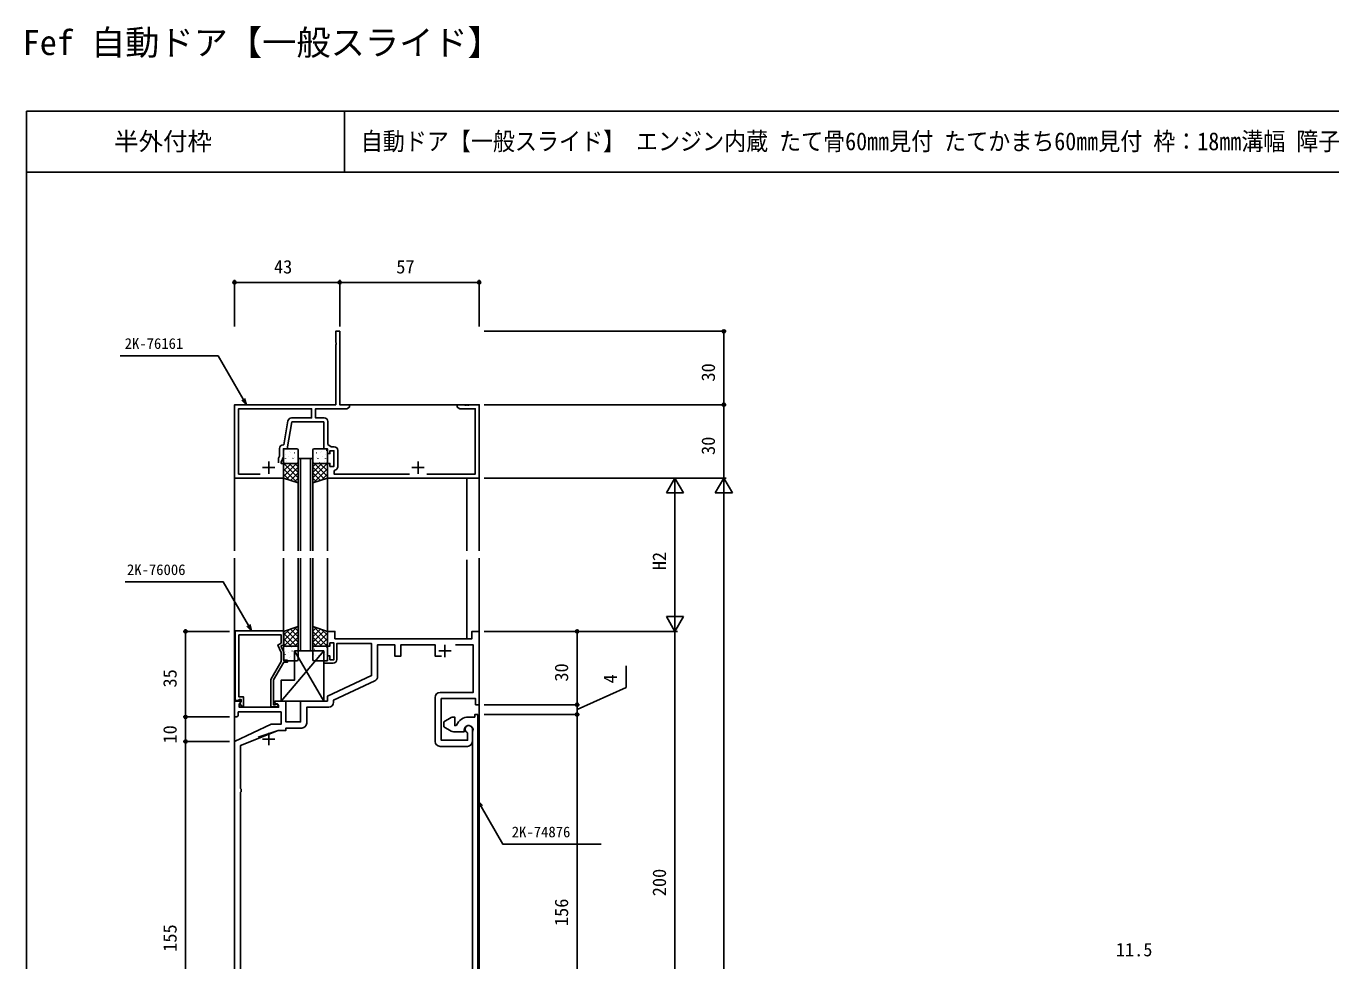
# Model space of a CAD drawing. Units: millimetres, scale not verified. Extents: x -437 to 438, y -681 to 679.
# Drawn here: x -437 to 96, y 296 to 679 of the extents above; entities that cross this region are included whole.
import ezdxf
from ezdxf.enums import TextEntityAlignment as Align

# ---------------------------------------------------------------- set-up
doc = ezdxf.new("R2010")
doc.units = ezdxf.units.MM
doc.header["$LTSCALE"] = 4
for name, color, linetype in [('0-1_USER1', 3, 'Continuous'), ('0-2_YKK_11', 7, 'Continuous'), ('0-3_YKK_12', 2, 'Continuous'), ('0-4_YKK_13', 4, 'Continuous'), ('0-6_YKK_D', 6, 'Continuous'), ('0-7_YKK_ZWAK', 7, 'Continuous')]:
    doc.layers.add(name, color=color, linetype=linetype)
doc.styles.add('ＭＳ ゴシック', font='')
doc.styles.get('ＭＳ ゴシック').set_extended_font_data('MS Gothic')

msp = doc.modelspace()

# ---------------------------------------------------------------- linework, layer by layer
at = {"layer": '0-2_YKK_11'}
for p, q in [((-309.47, 505.13), (-309.47, 498.47)), ((-335.2, 498.1), (-340.2, 498.1)), ((-337.7, 495.6), (-337.7, 500.6)), ((-274.2, 498.1), (-279.2, 498.1)), ((-276.7, 495.6), (-276.7, 500.6)), ((-268.2, 423.147), (-263.2, 423.147)), ((-265.7, 425.647), (-265.7, 420.647)), ((-269.7, 386.147), (-269.7, 404.147)), ((-337.7, 389.647), (-337.7, 384.647)), ((-254.5, 391.147), (-254.5, 386.147)), ((-340.2, 387.147), (-335.2, 387.147)), ((-256.5, 384.147), (-267.7, 384.147))]:
    msp.add_line(p, q, dxfattribs=at)
for points in [[(-310.33, 548.342), (-310.21, 548.525), (-310.21, 549.075), (-310.33, 549.258), (-310.33, 553.8), (-308.7, 553.8), (-308.7, 523.8), (-304.7, 523.8), (-304.7, 522.8), (-305.791, 522.17), (-318.57, 522.17), (-318.57, 518.43), (-315.07, 518.43)], [(-273.164, 495.43), (-253.33, 495.43), (-253.33, 522.17), (-259.609, 522.17), (-260.7, 522.8), (-260.7, 523.8), (-257.658, 523.8), (-257.475, 523.68), (-256.925, 523.68), (-256.742, 523.8), (-256.658, 523.8), (-256.475, 523.68), (-255.925, 523.68), (-255.742, 523.8), (-251.7, 523.8), (-251.7, 493.8), (-313.7, 493.8), (-313.7, 499.8), (-312.7, 499.8), (-312.7, 498.6), (-311.1, 498.6), (-311.1, 505), (-312.7, 505), (-312.7, 503.8), (-313.7, 503.8), (-313.7, 505.8), (-315.2, 505.8), (-315.2, 516.8), (-328.26, 516.8), (-330.2, 505.8), (-331.7, 505.8), (-331.7, 502.445), (-332.7, 500.3), (-332.7, 499.8), (-331.7, 499.8), (-331.7, 493.8), (-351.7, 493.8), (-351.7, 523.8), (-310.33, 523.8), (-310.33, 548.342)], [(-341.236, 495.43), (-350.07, 495.43), (-350.07, 522.17), (-320.2, 522.17), (-320.2, 518.43), (-328.369, 518.43)], [(-329.847, 517.19), (-331.568, 507.43), (-331.83, 507.43)], [(-313.57, 516.93), (-313.57, 507.6), (-312.185, 506.63), (-310.97, 506.63)], [(-333.33, 505.93), (-333.33, 502.806), (-333.7, 502.012), (-333.7, 500.1)], [(-310.745, 496.987), (-311, 496.69), (-311, 495.43), (-280.236, 495.43)], [(-351.5, 431.347), (-351.5, 402.847), (-350.17, 402.847), (-349.87, 403.147), (-349.67, 403.347), (-349, 403.347), (-349, 402.421), (-349.574, 401.847), (-348.823, 400.547), (-348, 400.547), (-348, 404.347), (-349.87, 404.347), (-349.87, 415.389), (-349.99, 415.572), (-349.99, 416.122), (-349.87, 416.306), (-349.87, 416.389), (-349.99, 416.572), (-349.99, 417.122), (-349.87, 417.306), (-349.87, 429.717), (-332.6, 429.717), (-332.6, 426.347), (-334.02, 425.527), (-332.6, 422.481), (-332.6, 418.815), (-336.8, 411.541), (-336.8, 400.347), (-334.4, 400.347)], [(-334.899, 401.281), (-335.148, 401.147), (-335.8, 401.147), (-335.8, 411.273), (-331.6, 418.547), (-330.1, 418.547), (-330.1, 419.347), (-331.6, 419.347), (-331.6, 422.703), (-332.6, 424.847), (-332.6, 425.347), (-331.6, 425.347), (-331.6, 431.347), (-351.5, 431.347)], [(-251.7, 401.147), (-251.7, 431.147), (-254.7, 431.147), (-254.7, 428.147), (-310.7, 428.147), (-310.7, 431.147), (-313.7, 431.147), (-313.7, 425.147), (-312.7, 425.147), (-312.7, 426.447), (-311.1, 426.447), (-311.1, 419.547), (-312.7, 419.547), (-312.7, 421.147), (-313.7, 421.147), (-313.7, 419.147), (-315.2, 419.147), (-315.2, 418.147), (-311.4, 418.147)], [(-309.9, 419.647), (-309.9, 426.147), (-295.7, 426.147), (-295.7, 413.041), (-313.7, 404.647), (-313.7, 402.647), (-324.7, 402.647), (-324.7, 394.147), (-330.7, 394.147), (-330.7, 402.647), (-335.2, 402.647), (-335.2, 401.847), (-333.7, 400.981), (-333.7, 400.147), (-349.77, 400.147), (-349.77, 401.553), (-349.19, 402.133), (-349.4, 402.647), (-351.7, 402.647), (-351.7, 396.147), (-350.7, 396.147), (-350.2, 396.647), (-350.2, 398.217), (-332.7, 398.217), (-332.7, 393.147), (-336.688, 393.147), (-351.7, 386.147), (-351.7, 231.147)], [(-293.2, 412.722), (-293.2, 425.647), (-286.2, 425.647), (-286.2, 421.047), (-283.7, 421.047), (-283.7, 425.647), (-269.7, 425.647), (-269.7, 421.047), (-267.15, 421.047)], [(-267.7, 406.147), (-254.2, 406.147), (-254.2, 425.647), (-261.351, 425.647)], [(-311.2, 402.147), (-311.2, 403.055), (-294.355, 410.91)], [(-322.2, 393.647), (-322.2, 400.147), (-313.2, 400.147)], [(-251.7, 401.147), (-253.2, 401.147), (-253.2, 403.647), (-267.2, 403.647), (-267.2, 386.647), (-256.43, 386.647), (-256.43, 389.502), (-256.608, 389.776)], [(-263.201, 390.412), (-266.201, 392.144), (-266.201, 394.144), (-263.201, 395.876)], [(-262.201, 396.144), (-261.701, 396.144), (-261.701, 392.644), (-261.192, 392.644), (-260.914, 392.831)], [(-252.201, 397.144), (-252.201, 231.144), (-256.201, 231.144), (-256.201, 234.644), (-255.401, 234.644), (-255.201, 232.644), (-254.131, 232.644), (-254.131, 240.144), (-255.201, 240.144), (-255.401, 238.144), (-256.201, 238.144), (-256.201, 241.144), (-254.401, 241.144), (-254.401, 385.89), (-254.441, 386.04), (-254.446, 386.049), (-254.456, 386.066), (-254.461, 386.074), (-254.501, 386.224), (-254.501, 389.762), (-254.458, 389.917)], [(-256.001, 396.144), (-253.501, 396.144), (-253.501, 397.144), (-252.201, 397.144)], [(-334.03, 235.258), (-333.63, 234.768), (-333.63, 233.647), (-349.2, 233.647), (-349.2, 265.354), (-348.938, 265.651), (-348.938, 266.643), (-349.2, 266.941), (-349.2, 275.354), (-348.938, 275.651), (-348.938, 276.643), (-349.2, 276.941), (-349.2, 365.354), (-348.938, 365.651), (-348.938, 366.643), (-349.2, 366.941), (-349.2, 384.555), (-333.839, 390.647), (-341.999, 387.912)], [(-333.839, 390.647), (-330.7, 390.647), (-330.7, 391.647), (-324.2, 391.647)], [(-257.801, 390.844), (-257.801, 390.144), (-262.201, 390.144)]]:
    msp.add_lwpolyline(points, dxfattribs=at)
for centre, radius, start, end in [((-328.369, 516.93), 1.5, 90.00001, 169.99999), ((-315.07, 516.93), 1.5, 0.00001, 89.99999), ((-331.83, 505.93), 1.5, 90.00001, 179.99999), ((-310.97, 505.13), 1.5, 0.00001, 89.99999), ((-310.97, 498.47), 1.5, 278.62693, 360), ((-311.4, 419.647), 1.5, 270.00001, 359.99999), ((-295.2, 412.722), 2, 295, 0), ((-267.7, 404.147), 2, 90.00001, 179.99999), ((-334.4, 400.947), 0.6, 270.00003, 146.25104), ((-313.2, 402.147), 2, 270.00001, 359.99999), ((-262.201, 394.144), 2, 89.99998, 120), ((-256.001, 390.844), 5.3, 89.99999, 157.9757), ((-324.2, 393.647), 2, 270.00001, 359.99999), ((-262.201, 392.144), 2, 240, 270.00002), ((-256.001, 390.844), 1.8, 328.99728, 179.99999), ((-256, 391.147), 1.5, 0.00002, 246.07405), ((-267.7, 386.147), 2, 180.00001, 269.99999), ((-256.5, 386.147), 2, 270.00001, 359.99999)]:
    msp.add_arc(centre, radius, start, end, dxfattribs=at)
at = {"layer": '0-3_YKK_12'}
for p, q in [((-351.7, 523.8), (-351.7, 464.074)), ((-308.4, 523.8), (-251.7, 523.8)), ((-251.7, 523.8), (-251.7, 464.074)), ((-325.7, 501.8), (-319.7, 501.8)), ((-325.7, 501.8), (-325.7, 464.074)), ((-324.7, 501.8), (-324.7, 464.074)), ((-320.7, 501.8), (-320.7, 464.074)), ((-319.7, 501.8), (-319.7, 464.074)), ((-331.7, 493.8), (-331.7, 464.074)), ((-313.7, 493.8), (-313.7, 464.074)), ((-256.7, 493.8), (-256.7, 464.074)), ((-351.7, 461.074), (-351.7, 109.657)), ((-331.7, 431.146), (-331.7, 461.074)), ((-325.7, 423.147), (-325.7, 461.074)), ((-324.7, 423.147), (-324.7, 461.074)), ((-320.7, 423.147), (-320.7, 461.074)), ((-319.7, 423.147), (-319.7, 461.074)), ((-313.7, 431.147), (-313.7, 461.074)), ((-256.7, 460.454), (-256.7, 428.147)), ((-251.7, 461.074), (-251.7, 109.657)), ((-319.7, 423.147), (-325.7, 423.147))]:
    msp.add_line(p, q, dxfattribs=at)
at = {"layer": '0-4_YKK_13'}
for p, q in [((-331.7, 505.3), (-331.7, 500.3)), ((-331.256, 505.236), (-331.212, 505.26)), ((-326.2, 505.8), (-331.2, 505.8)), ((-331.064, 503.292), (-331.017, 503.38)), ((-330.892, 501.877), (-330.885, 501.885)), ((-329.822, 502.612), (-329.778, 502.636)), ((-329.231, 504.502), (-329.187, 504.526)), ((-328.917, 504.082), (-328.911, 504.09)), ((-328.174, 501.767), (-328.128, 501.855)), ((-327.798, 501.878), (-327.754, 501.902)), ((-327.155, 504.07), (-327.111, 504.094)), ((-327.131, 502.062), (-327.125, 502.07)), ((-325.721, 501.446), (-325.7, 501.457)), ((-325.7, 500.3), (-325.7, 505.3)), ((-319.7, 500.3), (-319.7, 505.3)), ((-319.679, 501.446), (-319.7, 501.457)), ((-319.2, 505.8), (-314.2, 505.8)), ((-318.245, 504.07), (-318.289, 504.094)), ((-318.269, 502.062), (-318.275, 502.07)), ((-317.602, 501.878), (-317.646, 501.902)), ((-317.226, 501.767), (-317.272, 501.855)), ((-316.483, 504.082), (-316.489, 504.09)), ((-316.169, 504.502), (-316.213, 504.526)), ((-315.578, 502.612), (-315.622, 502.636)), ((-314.508, 501.877), (-314.515, 501.885)), ((-314.336, 503.292), (-314.383, 503.38)), ((-314.144, 505.236), (-314.188, 505.26)), ((-313.7, 505.3), (-313.7, 500.3)), ((-331.7, 498.956), (-330.856, 499.8)), ((-331.7, 496.711), (-328.611, 499.8)), ((-331.7, 494.466), (-326.366, 499.8)), ((-325.92, 491.873), (-331.7, 497.653)), ((-325.7, 493.898), (-331.602, 499.8)), ((-331.2, 499.8), (-326.2, 499.8)), ((-330.515, 493.405), (-325.7, 498.221)), ((-330.465, 500.421), (-330.422, 500.445)), ((-325.7, 496.143), (-329.357, 499.8)), ((-329.073, 499.895), (-329.066, 499.902)), ((-328.832, 492.844), (-325.7, 495.976)), ((-328.389, 499.988), (-328.345, 500.012)), ((-325.7, 498.388), (-327.112, 499.8)), ((-319.7, 498.388), (-318.288, 499.8)), ((-319.7, 496.143), (-316.043, 499.8)), ((-319.7, 493.898), (-313.798, 499.8)), ((-314.885, 493.405), (-319.7, 498.221)), ((-316.568, 492.844), (-319.7, 495.976)), ((-319.48, 491.873), (-313.7, 497.653)), ((-314.2, 499.8), (-319.2, 499.8)), ((-313.7, 494.466), (-319.034, 499.8)), ((-317.011, 499.988), (-317.055, 500.012)), ((-313.7, 496.711), (-316.789, 499.8)), ((-316.327, 499.895), (-316.334, 499.902)), ((-314.935, 500.421), (-314.978, 500.445)), ((-313.7, 498.956), (-314.544, 499.8)), ((-329.288, 492.996), (-331.7, 495.408)), ((-327.148, 492.283), (-325.7, 493.73)), ((-318.252, 492.283), (-319.7, 493.73)), ((-316.112, 492.996), (-313.7, 495.408)), ((-325.92, 433.074), (-331.7, 427.294)), ((-329.288, 431.951), (-331.7, 429.539)), ((-328.832, 432.103), (-325.7, 428.972)), ((-327.148, 432.665), (-325.7, 431.217)), ((-318.253, 432.664), (-319.704, 431.213)), ((-316.569, 432.103), (-319.704, 428.968)), ((-319.478, 433.072), (-313.7, 427.294)), ((-316.111, 431.951), (-313.7, 429.539)), ((-331.7, 430.482), (-326.366, 425.147)), ((-331.7, 428.237), (-328.611, 425.147)), ((-325.7, 431.049), (-331.602, 425.147)), ((-330.515, 431.542), (-325.7, 426.727)), ((-325.7, 428.804), (-329.357, 425.147)), ((-314.885, 431.542), (-319.704, 426.723)), ((-319.704, 431.053), (-313.798, 425.147)), ((-319.704, 428.808), (-316.043, 425.147)), ((-313.7, 430.482), (-319.034, 425.147)), ((-313.7, 428.237), (-316.789, 425.147)), ((-315.2, 423.146), (-332.7, 402.647)), ((-331.7, 425.992), (-330.856, 425.147)), ((-331.7, 419.647), (-331.7, 424.647)), ((-331.2, 425.147), (-326.2, 425.147)), ((-331.061, 421.656), (-331.014, 421.567)), ((-330.889, 423.07), (-330.882, 423.062)), ((-330.462, 424.527), (-330.418, 424.503)), ((-329.819, 422.335), (-329.775, 422.311)), ((-329.07, 425.053), (-329.063, 425.045)), ((-328.386, 424.959), (-328.342, 424.935)), ((-328.171, 423.18), (-328.124, 423.092)), ((-327.794, 423.069), (-327.75, 423.045)), ((-315.2, 402.647), (-327.2, 423.146)), ((-327.128, 422.885), (-327.121, 422.878)), ((-325.7, 426.559), (-327.112, 425.147)), ((-325.718, 423.502), (-325.7, 423.492)), ((-325.7, 424.647), (-325.7, 419.647)), ((-319.704, 426.563), (-318.288, 425.147)), ((-319.704, 424.647), (-319.704, 419.647)), ((-319.501, 421.903), (-319.545, 421.879)), ((-314.2, 425.147), (-319.204, 425.147)), ((-318.91, 423.793), (-318.953, 423.769)), ((-318.455, 421.348), (-318.461, 421.34)), ((-316.833, 423.36), (-316.877, 423.336)), ((-316.513, 423.515), (-316.52, 423.508)), ((-315.767, 423.31), (-315.814, 423.221)), ((-314.808, 422.626), (-314.852, 422.602)), ((-314.694, 421.533), (-314.701, 421.525)), ((-313.7, 425.992), (-314.544, 425.147)), ((-314.165, 424.818), (-314.209, 424.794)), ((-313.7, 419.647), (-313.7, 424.647)), ((-331.253, 419.711), (-331.209, 419.687)), ((-326.2, 419.147), (-331.2, 419.147)), ((-329.228, 420.445), (-329.184, 420.421)), ((-328.914, 420.865), (-328.907, 420.858)), ((-327.151, 420.878), (-327.107, 420.854)), ((-319.204, 419.147), (-314.2, 419.147)), ((-318.067, 419.279), (-318.111, 419.255)), ((-317.476, 421.169), (-317.52, 421.145)), ((-316.669, 419.328), (-316.676, 419.32)), ((-315.4, 420.736), (-315.443, 420.712))]:
    msp.add_line(p, q, dxfattribs=at)
for points in [[(-325.7, 491.8), (-331.7, 493.8), (-331.7, 499.8), (-325.7, 499.8)], [(-319.7, 491.8), (-313.7, 493.8), (-313.7, 499.8), (-319.7, 499.8)], [(-325.7, 433.147), (-331.7, 431.147), (-331.7, 425.147), (-325.7, 425.147)], [(-319.704, 433.147), (-313.7, 431.147), (-313.7, 425.147), (-319.704, 425.147)], [(-327.2, 423.146), (-315.2, 423.146), (-315.2, 402.647), (-332.7, 402.647), (-332.7, 411.147), (-327.2, 411.147)]]:
    msp.add_lwpolyline(points, close=True, dxfattribs=at)
for centre, start, end in [((-331.2, 505.3), 90, 180), ((-326.2, 505.3), 0, 90), ((-319.2, 505.3), 90, 180), ((-314.2, 505.3), 0, 90), ((-331.2, 500.3), 180, 270), ((-326.2, 500.3), 270, 0), ((-319.2, 500.3), 180, 270), ((-314.2, 500.3), 270, 0), ((-331.2, 424.647), 90, 180), ((-326.2, 424.647), 0, 90), ((-319.204, 424.647), 90, 180), ((-314.2, 424.647), 0, 90), ((-331.2, 419.647), 180, 270), ((-326.2, 419.647), 270, 0), ((-319.204, 419.647), 180, 270), ((-314.2, 419.647), 270, 0)]:
    msp.add_arc(centre, 0.5, start, end, dxfattribs=at)
at = {"layer": '0-6_YKK_D'}
for p, q in [((-351.7, 555.8), (-351.7, 574.8)), ((-351.7, 573.8), (-308.7, 573.8)), ((-308.7, 555.8), (-308.7, 574.8)), ((-308.7, 555.8), (-308.7, 574.8)), ((-251.7, 573.8), (-308.7, 573.8)), ((-251.7, 555.8), (-251.7, 574.8)), ((-249.7, 553.8), (-150.7, 553.8)), ((-151.7, 553.8), (-151.7, 523.8)), ((-249.7, 523.8), (-150.7, 523.8)), ((-249.7, 523.8), (-150.7, 523.8)), ((-151.7, 523.8), (-151.7, 493.8)), ((-249.7, 493.8), (-150.7, 493.8)), ((-249.7, 493.8), (-170.7, 493.8)), ((-249.7, 493.8), (-150.7, 493.8)), ((-171.7, 493.8), (-175.2, 487.738)), ((-171.7, 493.8), (-168.2, 487.738)), ((-171.7, 493.8), (-171.7, 481.676)), ((-151.7, 493.8), (-155.2, 487.738)), ((-151.7, 493.8), (-148.2, 487.738)), ((-151.7, 493.8), (-151.7, 481.676)), ((-175.2, 487.738), (-168.2, 487.738)), ((-171.7, 438.144), (-171.7, 486.8)), ((-155.2, 487.738), (-148.2, 487.738)), ((-151.7, -67.838), (-151.7, 486.8)), ((-171.7, 431.144), (-171.7, 443.269)), ((-171.7, 431.144), (-175.2, 437.206)), ((-168.2, 437.206), (-175.2, 437.206)), ((-171.7, 431.144), (-168.2, 437.206)), ((-353.7, 431.147), (-372.7, 431.147)), ((-371.7, 431.147), (-371.7, 396.147)), ((-249.7, 431.144), (-210.7, 431.144)), ((-249.7, 431.144), (-170.7, 431.144)), ((-249.7, 431.144), (-170.7, 431.144)), ((-211.7, 431.144), (-211.7, 401.147)), ((-171.7, 231.144), (-171.7, 431.144)), ((-249.7, 401.147), (-210.7, 401.147)), ((-249.7, 401.147), (-210.7, 401.147)), ((-211.7, 401.147), (-211.7, 397.144)), ((-353.7, 396.147), (-372.7, 396.147)), ((-353.7, 396.147), (-372.7, 396.147)), ((-371.7, 396.147), (-371.7, 386.147)), ((-249.7, 397.144), (-210.7, 397.144)), ((-249.7, 397.144), (-210.7, 397.144)), ((-211.7, 397.144), (-211.7, 241.144)), ((-353.7, 386.147), (-372.7, 386.147)), ((-353.7, 386.147), (-372.7, 386.147)), ((-371.7, 386.147), (-371.7, 231.147))]:
    msp.add_line(p, q, dxfattribs=at)
for points in [[(-346.869, 523.8), (-348.144, 526.008), (-358.416, 543.8), (-398.495, 543.8)], [(-347.553, 526.35), (-346.869, 523.8), (-348.736, 525.667)], [(-344.777, 431.347), (-346.052, 433.556), (-356.324, 451.347), (-396.403, 451.347)], [(-345.46, 433.897), (-344.777, 431.347), (-346.644, 433.214)], [(-211.7, 399.146), (-191.7, 408.263), (-191.7, 416.993)], [(-251.518, 359.275), (-252.201, 361.825), (-250.334, 359.958)], [(-252.201, 361.825), (-250.926, 359.617), (-241.995, 344.147), (-201.916, 344.147)]]:
    msp.add_lwpolyline(points, dxfattribs=at)
for centre in [(-351.7, 573.8), (-308.7, 573.8), (-308.7, 573.8), (-251.7, 573.8), (-151.7, 553.8), (-151.7, 523.8), (-151.7, 523.8), (-371.7, 431.147), (-211.7, 431.144), (-211.7, 401.147), (-211.7, 401.147), (-371.7, 396.147), (-371.7, 396.147), (-211.7, 397.144), (-211.7, 397.144), (-371.7, 386.147), (-371.7, 386.147)]:
    msp.add_circle(centre, 0.637, dxfattribs=at)
at = {"layer": '0-7_YKK_ZWAK'}
for p, q in [((-436.7, 643.8), (-436.7, -681.2)), ((438.3, 643.8), (-436.7, 643.8)), ((-306.7, 643.8), (-306.7, 618.8)), ((438.3, 618.8), (-436.7, 618.8))]:
    msp.add_line(p, q, dxfattribs=at)

# ---------------------------------------------------------------- texts
at = {"layer": '0-1_USER1', "style": 'ＭＳ ゴシック'}
for s, height, p in [('Fef 自動ドア【一般スライド】', 10.26, (-438.288, 663.658)), ('半外付枠', 7.331, (-400.905, 625.573))]:
    msp.add_text(s, height=height, dxfattribs=at).set_placement(p, align=Align.BOTTOM_LEFT)
at = {"layer": '0-1_USER1', "style": 'ＭＳ ゴシック', "width": 0.9}
msp.add_text('自動ドア【一般スライド】 エンジン内蔵 たて骨60㎜見付 たてかまち60㎜見付 枠：18㎜溝幅 障子：18㎜溝幅', height=7.331, dxfattribs=at).set_placement((-300.103, 625.63), align=Align.BOTTOM_LEFT)
at = {"layer": '0-6_YKK_D', "style": 'ＭＳ ゴシック'}
for s, height, p in [('43', 5.499, (-335.569, 575.8)), ('57', 5.499, (-285.591, 575.8)), ('2K-76161', 4.399, (-396.591, 545.3)), ('2K-76006', 4.399, (-395.658, 452.847)), ('2K-74876', 4.399, (-238.388, 345.647)), ('11.5', 5.499, (8.481, 296.659))]:
    msp.add_text(s, height=height, dxfattribs=at).set_placement(p, align=Align.BOTTOM_LEFT)
for s, p in [('30', (-153.7, 533.26)), ('30', (-153.7, 503.26)), ('H2', (-173.7, 456.144)), ('30', (-213.7, 410.606)), ('35', (-373.7, 408.193)), ('4', (-193.7, 409.879)), ('10', (-373.7, 385.309)), ('200', (-173.7, 322.877)), ('156', (-213.7, 310.685)), ('155', (-373.7, 300.167))]:
    msp.add_text(s, height=5.499, rotation=90, dxfattribs=at).set_placement(p, align=Align.BOTTOM_LEFT)

doc.saveas('drawing.dxf')
